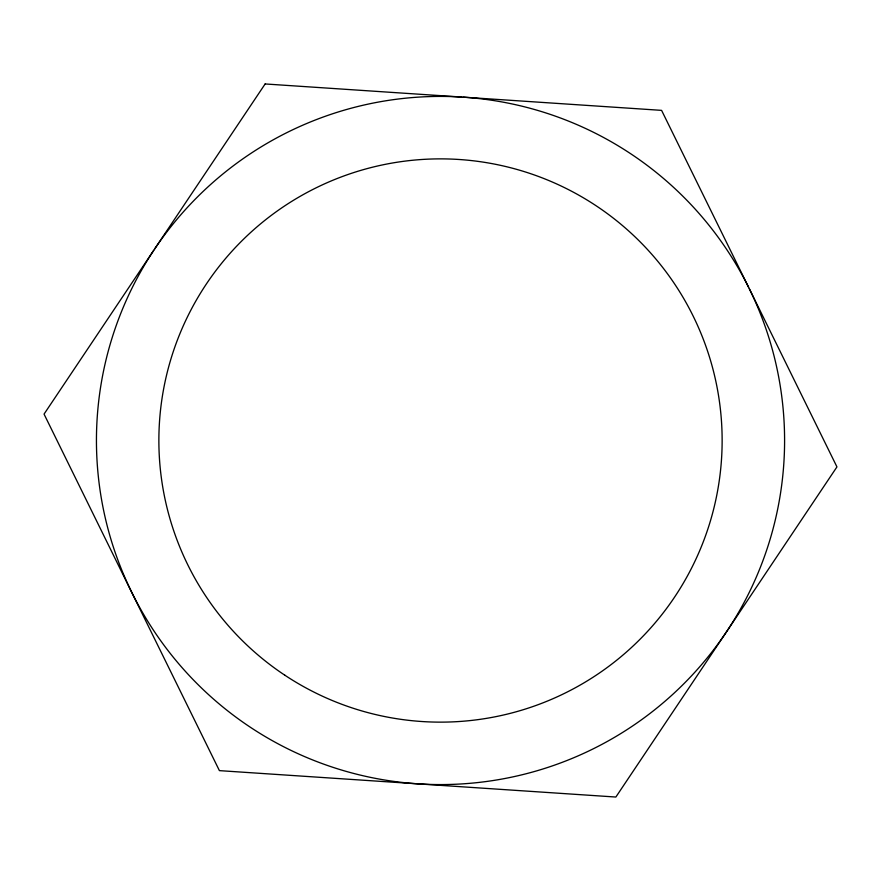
<?xml version="1.0" encoding="UTF-8"?>
<svg xmlns="http://www.w3.org/2000/svg" width="881" height="881" viewBox="0 0 881 881"><rect width="100%" height="100%" fill="white"/><g stroke="black" fill="none" stroke-linecap="round" stroke-linejoin="round"><path stroke-width="1.32" d="M749.268 288.638A344.086 344.086 0 0 1 418.431 783.87A344.086 344.086 0 0 1 153.768 250.325M154.616 249.048A344.086 344.086 0 0 1 461.853 97.075M463.373 97.174A344.086 344.086 0 0 1 748.597 287.261M265.137 83.959L44.05 414.103L219.413 770.633L615.863 797.041L836.95 466.897L661.587 110.367L265.137 83.959M284.838 675.209A281.634 281.634 0 0 0 721.594 457.955A281.634 281.634 0 0 0 315.068 188.347A281.634 281.634 0 0 0 284.838 675.209"/></g></svg>
